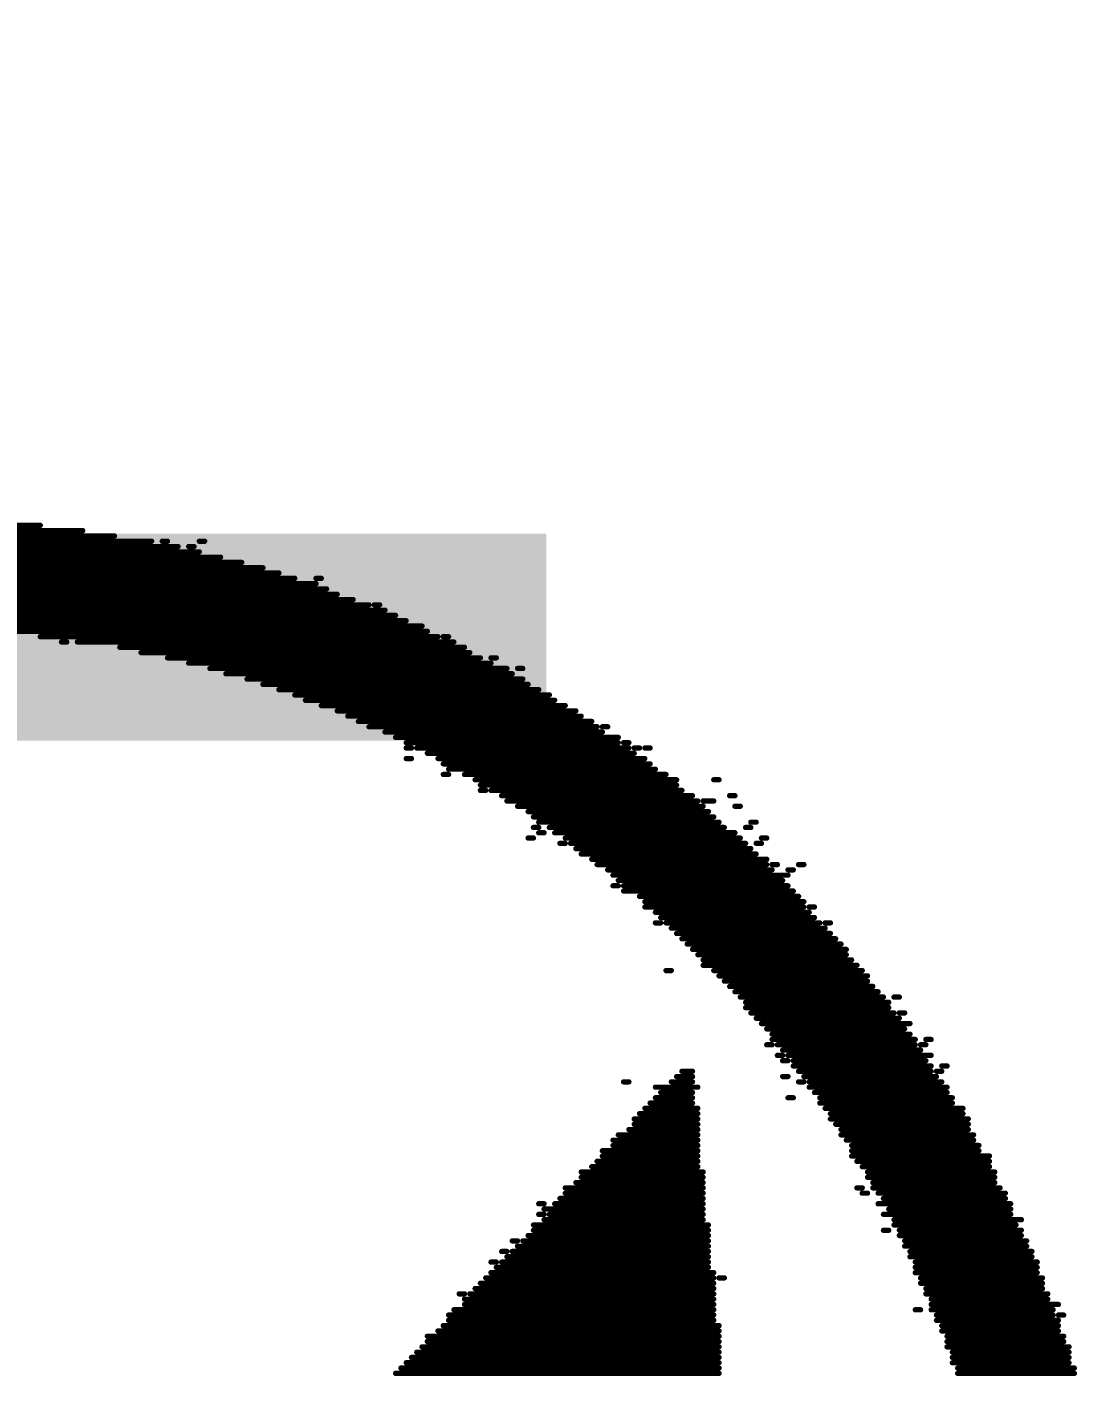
# Model space of a CAD drawing. Header units: millimetres. Extents: x -6 to 194, y -120 to 229.
# Drawn here: x 41.33 to 46.35, y 134.73 to 141.2 of the extents above; entities that cross this region are included whole.
import ezdxf

# ---------------------------------------------------------------- set-up
doc = ezdxf.new("R2010")
doc.units = ezdxf.units.MM
doc.layers.add('BottomOverlay', color=54, linetype='Continuous')
doc.layers.add('TopOverlay', color=2, linetype='Continuous')
doc.styles.add('Arial', font='', dxfattribs={"height": 0.2})
doc.styles.get('Arial').set_extended_font_data('Arial')

msp = doc.modelspace()

# ---------------------------------------------------------------- linework, layer by layer
at = {"layer": 'BottomOverlay', "const_width": 0.0254}
for points in [[(40.2209, 138.811), (41.3893, 138.811)], [(39.6875, 138.7348), (41.9227, 138.7348)], [(39.8653, 138.7602), (41.7449, 138.7602)], [(40.0177, 138.7856), (41.5925, 138.7856)], [(41.9735, 138.7348), (41.9989, 138.7348)], [(42.1513, 138.7348), (42.1767, 138.7348)], [(39.4843, 138.684), (42.1513, 138.684)], [(39.5859, 138.7094), (42.0497, 138.7094)], [(42.1005, 138.7094), (42.1259, 138.7094)], [(39.1795, 138.6078), (42.4561, 138.6078)], [(39.2557, 138.6332), (42.3545, 138.6332)], [(39.3827, 138.6586), (42.2529, 138.6586)], [(39.0017, 138.557), (42.6085, 138.557)], [(39.1033, 138.5824), (42.5323, 138.5824)], [(42.7101, 138.557), (42.7355, 138.557)], [(38.7985, 138.4808), (42.8117, 138.4808)], [(38.8747, 138.5062), (42.7609, 138.5062)], [(38.9509, 138.5316), (42.7101, 138.5316)], [(38.6715, 138.43), (42.9641, 138.43)], [(38.7477, 138.4554), (42.8879, 138.4554)], [(42.9895, 138.43), (43.0149, 138.43)], [(38.4937, 138.3538), (43.1419, 138.3538)], [(38.5445, 138.3792), (43.0911, 138.3792)], [(38.5953, 138.4046), (43.0403, 138.4046)], [(38.4175, 138.3284), (43.2181, 138.3284)], [(41.1353, 138.303), (43.2435, 138.303)], [(41.3893, 138.2776), (43.2943, 138.2776)], [(43.3197, 138.2776), (43.3451, 138.2776)], [(41.4909, 138.2522), (41.5163, 138.2522)], [(41.5671, 138.2522), (43.3705, 138.2522)], [(41.7703, 138.2268), (43.4213, 138.2268)], [(41.8719, 138.2014), (43.4467, 138.2014)], [(41.9989, 138.176), (43.4975, 138.176)], [(42.1005, 138.1506), (43.5483, 138.1506)], [(43.5483, 138.176), (43.5737, 138.176)], [(42.2021, 138.1252), (43.6245, 138.1252)], [(42.2783, 138.0998), (43.6499, 138.0998)], [(43.6753, 138.1252), (43.7007, 138.1252)], [(42.3799, 138.0744), (43.7007, 138.0744)], [(42.4561, 138.049), (43.7261, 138.049)], [(42.5323, 138.0236), (43.7769, 138.0236)], [(42.6085, 137.9982), (43.8277, 137.9982)], [(42.6593, 137.9728), (43.8531, 137.9728)], [(42.7355, 137.9474), (43.9039, 137.9474)], [(42.8117, 137.922), (43.9547, 137.922)], [(42.8625, 137.8966), (43.9801, 137.8966)], [(42.9133, 137.8712), (44.0309, 137.8712)], [(42.9641, 137.8458), (44.0563, 137.8458)], [(44.0817, 137.8458), (44.1071, 137.8458)], [(43.0403, 137.8204), (44.0817, 137.8204)], [(43.0911, 137.795), (44.1579, 137.795)], [(43.1419, 137.7696), (44.1579, 137.7696)], [(44.1833, 137.7696), (44.2087, 137.7696)], [(43.1419, 137.7442), (43.1673, 137.7442)], [(43.1927, 137.7442), (44.2087, 137.7442)], [(43.2435, 137.7188), (44.2341, 137.7188)], [(44.2341, 137.7442), (44.2595, 137.7442)], [(44.2849, 137.7442), (44.3103, 137.7442)], [(43.1419, 137.6934), (43.1673, 137.6934)], [(43.2943, 137.6934), (44.2849, 137.6934)], [(43.3197, 137.668), (44.3103, 137.668)], [(43.3451, 137.6426), (44.3357, 137.6426)], [(43.3197, 137.6172), (43.3451, 137.6172)], [(43.4213, 137.6172), (44.3865, 137.6172)], [(43.4721, 137.5918), (44.4373, 137.5918)], [(43.4975, 137.5664), (44.4373, 137.5664)], [(44.6151, 137.5918), (44.6405, 137.5918)], [(43.4975, 137.541), (43.5229, 137.541)], [(43.5483, 137.541), (44.4627, 137.541)], [(43.5991, 137.5156), (44.5135, 137.5156)], [(44.6913, 137.5156), (44.7167, 137.5156)], [(43.6245, 137.4902), (44.5389, 137.4902)], [(43.6753, 137.4648), (44.5643, 137.4648)], [(43.7261, 137.4394), (44.5897, 137.4394)], [(44.5643, 137.4902), (44.6151, 137.4902)], [(44.7167, 137.4648), (44.7421, 137.4648)], [(43.7515, 137.414), (44.6151, 137.414)], [(43.7769, 137.3886), (44.6405, 137.3886)], [(44.7929, 137.3886), (44.8183, 137.3886)], [(43.7261, 137.3124), (43.7515, 137.3124)], [(43.7515, 137.3632), (43.7769, 137.3632)], [(43.7769, 137.3378), (43.8023, 137.3378)], [(43.8277, 137.3632), (44.6659, 137.3632)], [(43.8531, 137.3378), (44.7167, 137.3378)], [(43.9039, 137.3124), (44.7421, 137.3124)], [(44.7675, 137.3632), (44.7929, 137.3632)], [(44.8437, 137.3124), (44.8691, 137.3124)], [(43.8785, 137.287), (43.9039, 137.287)], [(43.9293, 137.287), (44.7675, 137.287)], [(43.9547, 137.2616), (44.7929, 137.2616)], [(44.8183, 137.287), (44.8437, 137.287)], [(43.9801, 137.2362), (44.8183, 137.2362)], [(44.0309, 137.2108), (44.8691, 137.2108)], [(44.0563, 137.1854), (44.8691, 137.1854)], [(44.8945, 137.1854), (44.9199, 137.1854)], [(45.0215, 137.1854), (45.0469, 137.1854)], [(44.1071, 137.16), (44.8945, 137.16)], [(44.1325, 137.1346), (44.9707, 137.1346)], [(44.9707, 137.16), (44.9961, 137.16)], [(44.1325, 137.0838), (44.1579, 137.0838)], [(44.1579, 137.1092), (44.9453, 137.1092)], [(44.1833, 137.0838), (44.9707, 137.0838)], [(44.1833, 137.0584), (44.9961, 137.0584)], [(44.2595, 137.033), (45.0215, 137.033)], [(44.2849, 137.0076), (45.0469, 137.0076)], [(44.2849, 136.9822), (45.0469, 136.9822)], [(44.3357, 136.9568), (45.0723, 136.9568)], [(44.3611, 136.9314), (45.0977, 136.9314)], [(45.0723, 136.9822), (45.0977, 136.9822)], [(44.3357, 136.906), (44.3611, 136.906)], [(44.3865, 136.906), (45.1231, 136.906)], [(44.4119, 136.8806), (45.1485, 136.8806)], [(44.4373, 136.8552), (45.1739, 136.8552)], [(45.1485, 136.906), (45.1739, 136.906)], [(44.4627, 136.8298), (45.1993, 136.8298)], [(44.4881, 136.8044), (45.2247, 136.8044)], [(44.5135, 136.779), (45.2501, 136.779)], [(44.5389, 136.7536), (45.2501, 136.7536)], [(44.5643, 136.7282), (45.2755, 136.7282)], [(44.3865, 136.6774), (44.4119, 136.6774)], [(44.5643, 136.7028), (45.3009, 136.7028)], [(44.6151, 136.6774), (45.3263, 136.6774)], [(44.6405, 136.652), (45.3517, 136.652)], [(44.6659, 136.6266), (45.3517, 136.6266)], [(44.6913, 136.6012), (45.3771, 136.6012)], [(44.7167, 136.5758), (45.4025, 136.5758)], [(44.7421, 136.5504), (45.4279, 136.5504)], [(45.4787, 136.5504), (45.5041, 136.5504)], [(44.7675, 136.525), (45.4533, 136.525)], [(44.7675, 136.4996), (45.4533, 136.4996)], [(44.7929, 136.4742), (45.4787, 136.4742)], [(45.5041, 136.4742), (45.5295, 136.4742)], [(44.8183, 136.4488), (45.5041, 136.4488)], [(44.8437, 136.4234), (45.5549, 136.4234)], [(44.8691, 136.398), (45.5295, 136.398)], [(44.8945, 136.3726), (45.5549, 136.3726)], [(44.8945, 136.3472), (45.5803, 136.3472)], [(45.6311, 136.3472), (45.6565, 136.3472)], [(44.8691, 136.3218), (44.8945, 136.3218)], [(44.9199, 136.3218), (45.5803, 136.3218)], [(44.9453, 136.2964), (45.6057, 136.2964)], [(45.6057, 136.3218), (45.6311, 136.3218)], [(44.9199, 136.271), (44.9453, 136.271)], [(44.9453, 136.2456), (44.9707, 136.2456)], [(44.9707, 136.271), (45.6565, 136.271)], [(44.9961, 136.2456), (45.6311, 136.2456)], [(44.9961, 136.2202), (45.6565, 136.2202)], [(45.7073, 136.2202), (45.7327, 136.2202)], [(44.1833, 136.144), (44.2087, 136.144)], [(44.4119, 136.144), (44.5135, 136.144)], [(44.4373, 136.1694), (44.5135, 136.1694)], [(44.4627, 136.1948), (44.5135, 136.1948)], [(44.9453, 136.1694), (44.9707, 136.1694)], [(45.0215, 136.1948), (45.6565, 136.1948)], [(45.0215, 136.144), (45.0469, 136.144)], [(45.0469, 136.1694), (45.6819, 136.1694)], [(45.0723, 136.144), (45.7073, 136.144)], [(45.6819, 136.1948), (45.7073, 136.1948)], [(44.3357, 136.1186), (44.5389, 136.1186)], [(44.3611, 136.0932), (44.5135, 136.0932)], [(45.0723, 136.1186), (45.7327, 136.1186)], [(45.0977, 136.0932), (45.7327, 136.0932)], [(44.2849, 136.017), (44.5389, 136.017)], [(44.3103, 136.0424), (44.5135, 136.0424)], [(44.3357, 136.0678), (44.5135, 136.0678)], [(44.9707, 136.0678), (44.9961, 136.0678)], [(45.1231, 136.0678), (45.7581, 136.0678)], [(45.1231, 136.0424), (45.7581, 136.0424)], [(45.1485, 136.017), (45.8089, 136.017)], [(44.2341, 135.9662), (44.5389, 135.9662)], [(44.2595, 135.9916), (44.5389, 135.9916)], [(45.1739, 135.9916), (45.8089, 135.9916)], [(45.1739, 135.9662), (45.8343, 135.9662)], [(44.1579, 135.89), (44.5389, 135.89)], [(44.2087, 135.9154), (44.5389, 135.9154)], [(44.2341, 135.9408), (44.5389, 135.9408)], [(45.1993, 135.9408), (45.8343, 135.9408)], [(45.2247, 135.9154), (45.8343, 135.9154)], [(45.2247, 135.89), (45.8597, 135.89)], [(44.1325, 135.8646), (44.5389, 135.8646)], [(44.1325, 135.8392), (44.5389, 135.8392)], [(45.2501, 135.8646), (45.8597, 135.8646)], [(45.2755, 135.8392), (45.8851, 135.8392)], [(44.0563, 135.763), (44.5389, 135.763)], [(44.0817, 135.8138), (44.5389, 135.8138)], [(44.0817, 135.7884), (44.5389, 135.7884)], [(45.2755, 135.8138), (45.8851, 135.8138)], [(45.2755, 135.7884), (45.9359, 135.7884)], [(45.3009, 135.763), (45.9359, 135.763)], [(43.9801, 135.7122), (44.5643, 135.7122)], [(44.0309, 135.7376), (44.5389, 135.7376)], [(45.3263, 135.7376), (45.9359, 135.7376)], [(45.3517, 135.7122), (45.9613, 135.7122)], [(43.9039, 135.636), (44.5643, 135.636)], [(43.9547, 135.6614), (44.5643, 135.6614)], [(43.9801, 135.6868), (44.5643, 135.6868)], [(45.3009, 135.636), (45.3263, 135.636)], [(45.3517, 135.6868), (45.9613, 135.6868)], [(45.3771, 135.6614), (45.9613, 135.6614)], [(45.3771, 135.636), (45.9867, 135.636)], [(43.8785, 135.5852), (44.5643, 135.5852)], [(43.9039, 135.6106), (44.5643, 135.6106)], [(45.3263, 135.6106), (45.3517, 135.6106)], [(45.4025, 135.6106), (46.0121, 135.6106)], [(45.4279, 135.5852), (46.0121, 135.5852)], [(43.7769, 135.5598), (43.8023, 135.5598)], [(43.7769, 135.509), (43.8023, 135.509)], [(43.8023, 135.5344), (44.5643, 135.5344)], [(43.8277, 135.509), (44.5643, 135.509)], [(43.8531, 135.5598), (44.5643, 135.5598)], [(45.4025, 135.5598), (46.0375, 135.5598)], [(45.4279, 135.509), (46.0375, 135.509)], [(45.4533, 135.5344), (46.0375, 135.5344)], [(43.7515, 135.4582), (44.5897, 135.4582)], [(43.7515, 135.4328), (44.5897, 135.4328)], [(43.8023, 135.4836), (44.5643, 135.4836)], [(45.4279, 135.4328), (45.4533, 135.4328)], [(45.4787, 135.4836), (46.0883, 135.4836)], [(45.4787, 135.4582), (46.0629, 135.4582)], [(45.5041, 135.4328), (46.0883, 135.4328)], [(43.6499, 135.382), (43.6753, 135.382)], [(43.7007, 135.382), (44.5897, 135.382)], [(43.7261, 135.4074), (44.5897, 135.4074)], [(45.5041, 135.4074), (46.0883, 135.4074)], [(45.5295, 135.382), (46.1137, 135.382)], [(43.5991, 135.3312), (43.6245, 135.3312)], [(43.6245, 135.3058), (44.5897, 135.3058)], [(43.6499, 135.3312), (44.5897, 135.3312)], [(43.6753, 135.3566), (44.5897, 135.3566)], [(45.5295, 135.3566), (46.1137, 135.3566)], [(45.5549, 135.3312), (46.1391, 135.3312)], [(45.5549, 135.3058), (46.1391, 135.3058)], [(43.5483, 135.2804), (43.5737, 135.2804)], [(43.5737, 135.255), (44.5897, 135.255)], [(43.5991, 135.2804), (44.5897, 135.2804)], [(45.5803, 135.2804), (46.1645, 135.2804)], [(45.5803, 135.255), (46.1645, 135.255)], [(43.4975, 135.1788), (44.6151, 135.1788)], [(43.5229, 135.2042), (44.6151, 135.2042)], [(43.5483, 135.2296), (44.6151, 135.2296)], [(44.6405, 135.2042), (44.6659, 135.2042)], [(45.5803, 135.2296), (46.1645, 135.2296)], [(45.6057, 135.2042), (46.1899, 135.2042)], [(45.6057, 135.1788), (46.1899, 135.1788)], [(43.3959, 135.128), (43.4213, 135.128)], [(43.4467, 135.128), (44.6151, 135.128)], [(43.4721, 135.1534), (44.6151, 135.1534)], [(45.6311, 135.1534), (46.1899, 135.1534)], [(45.6311, 135.128), (46.2153, 135.128)], [(43.3705, 135.0518), (44.6151, 135.0518)], [(43.4213, 135.1026), (44.6151, 135.1026)], [(43.4213, 135.0772), (44.6151, 135.0772)], [(45.5803, 135.0518), (45.6057, 135.0518)], [(45.6565, 135.1026), (46.2153, 135.1026)], [(45.6565, 135.0772), (46.2661, 135.0772)], [(45.6565, 135.0518), (46.2407, 135.0518)], [(43.3451, 135.0264), (44.6151, 135.0264)], [(43.3451, 135.001), (44.6151, 135.001)], [(45.6819, 135.0264), (46.2407, 135.0264)], [(45.6819, 135.001), (46.2661, 135.001)], [(46.2661, 135.0264), (46.2915, 135.0264)], [(43.2435, 134.9248), (44.6405, 134.9248)], [(43.2943, 134.9502), (44.6405, 134.9502)], [(43.3197, 134.9756), (44.6405, 134.9756)], [(45.7073, 134.9756), (46.2661, 134.9756)], [(45.7073, 134.9502), (46.2661, 134.9502)], [(45.7327, 134.9248), (46.2915, 134.9248)], [(43.2181, 134.874), (44.6405, 134.874)], [(43.2435, 134.8994), (44.6405, 134.8994)], [(45.7327, 134.8994), (46.2915, 134.8994)], [(45.7327, 134.874), (46.3169, 134.874)], [(43.1419, 134.7978), (44.6405, 134.7978)], [(43.1673, 134.8232), (44.6405, 134.8232)], [(43.1927, 134.8486), (44.6405, 134.8486)], [(45.7581, 134.8486), (46.3169, 134.8486)], [(45.7581, 134.8232), (46.3169, 134.8232)], [(45.7581, 134.7978), (46.3169, 134.7978)], [(43.0911, 134.747), (44.6405, 134.747)], [(43.1165, 134.7724), (44.6405, 134.7724)], [(45.7835, 134.7724), (46.3423, 134.7724)], [(45.7835, 134.747), (46.3423, 134.747)]]:
    msp.add_lwpolyline(points, dxfattribs=at)
at = {"layer": 'BottomOverlay', "const_width": 0.0127}
for points in [[(41.383, 138.811, 1), (41.3957, 138.811, 1)], [(41.5862, 138.7856, 1), (41.5988, 138.7856, 1)], [(41.7385, 138.7602, 1), (41.7512, 138.7602, 1)], [(41.9163, 138.7348, 1), (41.929, 138.7348, 1)], [(41.9671, 138.7348, 1), (41.9798, 138.7348, 1)], [(41.9926, 138.7348, 1), (42.0052, 138.7348, 1)], [(42.1449, 138.7348, 1), (42.1576, 138.7348, 1)], [(42.1703, 138.7348, 1), (42.183, 138.7348, 1)], [(42.0433, 138.7094, 1), (42.056, 138.7094, 1)], [(42.0941, 138.7094, 1), (42.1069, 138.7094, 1)], [(42.1195, 138.7094, 1), (42.1322, 138.7094, 1)], [(42.1449, 138.684, 1), (42.1576, 138.684, 1)], [(42.2465, 138.6586, 1), (42.2593, 138.6586, 1)], [(42.3481, 138.6332, 1), (42.3608, 138.6332, 1)], [(42.4497, 138.6078, 1), (42.4624, 138.6078, 1)], [(42.5259, 138.5824, 1), (42.5386, 138.5824, 1)], [(42.6021, 138.557, 1), (42.6148, 138.557, 1)], [(42.7037, 138.557, 1), (42.7165, 138.557, 1)], [(42.7291, 138.557, 1), (42.7418, 138.557, 1)], [(42.7037, 138.5316, 1), (42.7165, 138.5316, 1)], [(42.7545, 138.5062, 1), (42.7672, 138.5062, 1)], [(42.8053, 138.4808, 1), (42.818, 138.4808, 1)], [(42.8815, 138.4554, 1), (42.8942, 138.4554, 1)], [(42.9577, 138.43, 1), (42.9704, 138.43, 1)], [(42.9831, 138.43, 1), (42.9958, 138.43, 1)], [(43.0085, 138.43, 1), (43.0213, 138.43, 1)], [(43.0339, 138.4046, 1), (43.0466, 138.4046, 1)], [(43.0847, 138.3792, 1), (43.0974, 138.3792, 1)], [(43.1356, 138.3538, 1), (43.1482, 138.3538, 1)], [(41.383, 138.2776, 1), (41.3957, 138.2776, 1)], [(43.2117, 138.3284, 1), (43.2244, 138.3284, 1)], [(43.2371, 138.303, 1), (43.2499, 138.303, 1)], [(43.288, 138.2776, 1), (43.3006, 138.2776, 1)], [(43.3133, 138.2776, 1), (43.3261, 138.2776, 1)], [(43.3387, 138.2776, 1), (43.3514, 138.2776, 1)], [(41.4845, 138.2522, 1), (41.4973, 138.2522, 1)], [(41.51, 138.2522, 1), (41.5226, 138.2522, 1)], [(41.5607, 138.2522, 1), (41.5734, 138.2522, 1)], [(41.7639, 138.2268, 1), (41.7766, 138.2268, 1)], [(43.3642, 138.2522, 1), (43.3768, 138.2522, 1)], [(43.4149, 138.2268, 1), (43.4276, 138.2268, 1)], [(41.8655, 138.2014, 1), (41.8782, 138.2014, 1)], [(41.9926, 138.176, 1), (42.0052, 138.176, 1)], [(42.0941, 138.1506, 1), (42.1069, 138.1506, 1)], [(43.4404, 138.2014, 1), (43.453, 138.2014, 1)], [(43.4911, 138.176, 1), (43.5038, 138.176, 1)], [(43.5419, 138.176, 1), (43.5547, 138.176, 1)], [(43.5419, 138.1506, 1), (43.5547, 138.1506, 1)], [(43.5673, 138.176, 1), (43.58, 138.176, 1)], [(42.1957, 138.1252, 1), (42.2084, 138.1252, 1)], [(42.2719, 138.0998, 1), (42.2846, 138.0998, 1)], [(43.6181, 138.1252, 1), (43.6309, 138.1252, 1)], [(43.6435, 138.0998, 1), (43.6562, 138.0998, 1)], [(43.669, 138.1252, 1), (43.6816, 138.1252, 1)], [(43.6944, 138.1252, 1), (43.7071, 138.1252, 1)], [(42.3735, 138.0744, 1), (42.3862, 138.0744, 1)], [(42.4497, 138.049, 1), (42.4624, 138.049, 1)], [(42.5259, 138.0236, 1), (42.5386, 138.0236, 1)], [(43.6944, 138.0744, 1), (43.7071, 138.0744, 1)], [(43.7197, 138.049, 1), (43.7324, 138.049, 1)], [(43.7705, 138.0236, 1), (43.7833, 138.0236, 1)], [(42.6021, 137.9982, 1), (42.6148, 137.9982, 1)], [(42.6529, 137.9728, 1), (42.6656, 137.9728, 1)], [(43.8214, 137.9982, 1), (43.834, 137.9982, 1)], [(43.8468, 137.9728, 1), (43.8595, 137.9728, 1)], [(42.7291, 137.9474, 1), (42.7418, 137.9474, 1)], [(42.8053, 137.922, 1), (42.818, 137.922, 1)], [(42.8561, 137.8966, 1), (42.8689, 137.8966, 1)], [(43.8976, 137.9474, 1), (43.9102, 137.9474, 1)], [(43.9483, 137.922, 1), (43.9611, 137.922, 1)], [(43.9738, 137.8966, 1), (43.9864, 137.8966, 1)], [(42.9069, 137.8712, 1), (42.9196, 137.8712, 1)], [(42.9577, 137.8458, 1), (42.9704, 137.8458, 1)], [(44.0245, 137.8712, 1), (44.0372, 137.8712, 1)], [(44.05, 137.8458, 1), (44.0626, 137.8458, 1)], [(44.0753, 137.8458, 1), (44.0881, 137.8458, 1)], [(44.1007, 137.8458, 1), (44.1135, 137.8458, 1)], [(43.0339, 137.8204, 1), (43.0466, 137.8204, 1)], [(43.0847, 137.795, 1), (43.0974, 137.795, 1)], [(43.1356, 137.7696, 1), (43.1482, 137.7696, 1)], [(44.0753, 137.8204, 1), (44.0881, 137.8204, 1)], [(44.1516, 137.795, 1), (44.1643, 137.795, 1)], [(44.1516, 137.7696, 1), (44.1643, 137.7696, 1)], [(44.1769, 137.7696, 1), (44.1896, 137.7696, 1)], [(44.2024, 137.7696, 1), (44.215, 137.7696, 1)], [(43.1356, 137.7442, 1), (43.1482, 137.7442, 1)], [(43.1609, 137.7442, 1), (43.1737, 137.7442, 1)], [(43.1863, 137.7442, 1), (43.199, 137.7442, 1)], [(43.2371, 137.7188, 1), (43.2499, 137.7188, 1)], [(44.2024, 137.7442, 1), (44.215, 137.7442, 1)], [(44.2277, 137.7442, 1), (44.2405, 137.7442, 1)], [(44.2277, 137.7188, 1), (44.2405, 137.7188, 1)], [(44.2531, 137.7442, 1), (44.2659, 137.7442, 1)], [(44.2786, 137.7442, 1), (44.2912, 137.7442, 1)], [(44.304, 137.7442, 1), (44.3167, 137.7442, 1)], [(43.1356, 137.6934, 1), (43.1482, 137.6934, 1)], [(43.1609, 137.6934, 1), (43.1737, 137.6934, 1)], [(43.288, 137.6934, 1), (43.3006, 137.6934, 1)], [(43.3133, 137.668, 1), (43.3261, 137.668, 1)], [(43.3387, 137.6426, 1), (43.3514, 137.6426, 1)], [(44.2786, 137.6934, 1), (44.2912, 137.6934, 1)], [(44.304, 137.668, 1), (44.3167, 137.668, 1)], [(44.3293, 137.6426, 1), (44.342, 137.6426, 1)], [(43.3133, 137.6172, 1), (43.3261, 137.6172, 1)], [(43.3387, 137.6172, 1), (43.3514, 137.6172, 1)], [(43.4149, 137.6172, 1), (43.4276, 137.6172, 1)], [(43.4657, 137.5918, 1), (43.4785, 137.5918, 1)], [(43.4911, 137.5664, 1), (43.5038, 137.5664, 1)], [(44.3801, 137.6172, 1), (44.3929, 137.6172, 1)], [(44.431, 137.5918, 1), (44.4436, 137.5918, 1)], [(44.431, 137.5664, 1), (44.4436, 137.5664, 1)], [(44.6088, 137.5918, 1), (44.6215, 137.5918, 1)], [(44.6341, 137.5918, 1), (44.6468, 137.5918, 1)], [(43.4911, 137.541, 1), (43.5038, 137.541, 1)], [(43.5166, 137.541, 1), (43.5292, 137.541, 1)], [(43.5419, 137.541, 1), (43.5547, 137.541, 1)], [(43.5928, 137.5156, 1), (43.6054, 137.5156, 1)], [(44.4564, 137.541, 1), (44.4691, 137.541, 1)], [(44.5072, 137.5156, 1), (44.5198, 137.5156, 1)], [(44.6849, 137.5156, 1), (44.6977, 137.5156, 1)], [(44.7103, 137.5156, 1), (44.7231, 137.5156, 1)], [(43.6181, 137.4902, 1), (43.6309, 137.4902, 1)], [(43.669, 137.4648, 1), (43.6816, 137.4648, 1)], [(43.7197, 137.4394, 1), (43.7324, 137.4394, 1)], [(44.5325, 137.4902, 1), (44.5453, 137.4902, 1)], [(44.5579, 137.4902, 1), (44.5707, 137.4902, 1)], [(44.5579, 137.4648, 1), (44.5707, 137.4648, 1)], [(44.5834, 137.4394, 1), (44.596, 137.4394, 1)], [(44.6088, 137.4902, 1), (44.6215, 137.4902, 1)], [(44.7103, 137.4648, 1), (44.7231, 137.4648, 1)], [(44.7358, 137.4648, 1), (44.7484, 137.4648, 1)], [(43.7452, 137.414, 1), (43.7578, 137.414, 1)], [(43.7705, 137.3886, 1), (43.7833, 137.3886, 1)], [(44.6088, 137.414, 1), (44.6215, 137.414, 1)], [(44.6341, 137.3886, 1), (44.6468, 137.3886, 1)], [(44.7865, 137.3886, 1), (44.7992, 137.3886, 1)], [(44.812, 137.3886, 1), (44.8246, 137.3886, 1)], [(43.7197, 137.3124, 1), (43.7324, 137.3124, 1)], [(43.7452, 137.3632, 1), (43.7578, 137.3632, 1)], [(43.7452, 137.3124, 1), (43.7578, 137.3124, 1)], [(43.7705, 137.3632, 1), (43.7833, 137.3632, 1)], [(43.7705, 137.3378, 1), (43.7833, 137.3378, 1)], [(43.7959, 137.3378, 1), (43.8087, 137.3378, 1)], [(43.8214, 137.3632, 1), (43.834, 137.3632, 1)], [(43.8468, 137.3378, 1), (43.8595, 137.3378, 1)], [(43.8976, 137.3124, 1), (43.9102, 137.3124, 1)], [(44.6596, 137.3632, 1), (44.6722, 137.3632, 1)], [(44.7103, 137.3378, 1), (44.7231, 137.3378, 1)], [(44.7358, 137.3124, 1), (44.7484, 137.3124, 1)], [(44.7612, 137.3632, 1), (44.7739, 137.3632, 1)], [(44.7865, 137.3632, 1), (44.7992, 137.3632, 1)], [(44.8373, 137.3124, 1), (44.8501, 137.3124, 1)], [(44.8627, 137.3124, 1), (44.8755, 137.3124, 1)], [(43.8721, 137.287, 1), (43.8848, 137.287, 1)], [(43.8976, 137.287, 1), (43.9102, 137.287, 1)], [(43.9229, 137.287, 1), (43.9357, 137.287, 1)], [(43.9483, 137.2616, 1), (43.9611, 137.2616, 1)], [(44.7612, 137.287, 1), (44.7739, 137.287, 1)], [(44.7865, 137.2616, 1), (44.7992, 137.2616, 1)], [(44.812, 137.287, 1), (44.8246, 137.287, 1)], [(44.8373, 137.287, 1), (44.8501, 137.287, 1)], [(43.9738, 137.2362, 1), (43.9864, 137.2362, 1)], [(44.0245, 137.2108, 1), (44.0372, 137.2108, 1)], [(44.05, 137.1854, 1), (44.0626, 137.1854, 1)], [(44.812, 137.2362, 1), (44.8246, 137.2362, 1)], [(44.8627, 137.2108, 1), (44.8755, 137.2108, 1)], [(44.8627, 137.1854, 1), (44.8755, 137.1854, 1)], [(44.8882, 137.1854, 1), (44.9008, 137.1854, 1)], [(44.9136, 137.1854, 1), (44.9263, 137.1854, 1)], [(45.0151, 137.1854, 1), (45.0279, 137.1854, 1)], [(45.0406, 137.1854, 1), (45.0532, 137.1854, 1)], [(44.1007, 137.16, 1), (44.1135, 137.16, 1)], [(44.1262, 137.1346, 1), (44.1388, 137.1346, 1)], [(44.8882, 137.16, 1), (44.9008, 137.16, 1)], [(44.9644, 137.16, 1), (44.977, 137.16, 1)], [(44.9644, 137.1346, 1), (44.977, 137.1346, 1)], [(44.9898, 137.16, 1), (45.0025, 137.16, 1)], [(44.1262, 137.0838, 1), (44.1388, 137.0838, 1)], [(44.1516, 137.1092, 1), (44.1643, 137.1092, 1)], [(44.1516, 137.0838, 1), (44.1643, 137.0838, 1)], [(44.1769, 137.0838, 1), (44.1896, 137.0838, 1)], [(44.1769, 137.0584, 1), (44.1896, 137.0584, 1)], [(44.9389, 137.1092, 1), (44.9516, 137.1092, 1)], [(44.9644, 137.0838, 1), (44.977, 137.0838, 1)], [(44.9898, 137.0584, 1), (45.0025, 137.0584, 1)], [(44.2531, 137.033, 1), (44.2659, 137.033, 1)], [(44.2786, 137.0076, 1), (44.2912, 137.0076, 1)], [(45.0151, 137.033, 1), (45.0279, 137.033, 1)], [(45.0406, 137.0076, 1), (45.0532, 137.0076, 1)], [(44.2786, 136.9822, 1), (44.2912, 136.9822, 1)], [(44.3293, 136.9568, 1), (44.342, 136.9568, 1)], [(44.3548, 136.9314, 1), (44.3674, 136.9314, 1)], [(45.0406, 136.9822, 1), (45.0532, 136.9822, 1)], [(45.066, 136.9822, 1), (45.0787, 136.9822, 1)], [(45.066, 136.9568, 1), (45.0787, 136.9568, 1)], [(45.0913, 136.9822, 1), (45.104, 136.9822, 1)], [(45.0913, 136.9314, 1), (45.104, 136.9314, 1)], [(44.3293, 136.906, 1), (44.342, 136.906, 1)], [(44.3548, 136.906, 1), (44.3674, 136.906, 1)], [(44.3801, 136.906, 1), (44.3929, 136.906, 1)], [(44.4055, 136.8806, 1), (44.4183, 136.8806, 1)], [(44.431, 136.8552, 1), (44.4436, 136.8552, 1)], [(45.1168, 136.906, 1), (45.1294, 136.906, 1)], [(45.1422, 136.906, 1), (45.1549, 136.906, 1)], [(45.1422, 136.8806, 1), (45.1549, 136.8806, 1)], [(45.1675, 136.906, 1), (45.1803, 136.906, 1)], [(45.1675, 136.8552, 1), (45.1803, 136.8552, 1)], [(44.4564, 136.8298, 1), (44.4691, 136.8298, 1)], [(44.4817, 136.8044, 1), (44.4944, 136.8044, 1)], [(45.193, 136.8298, 1), (45.2056, 136.8298, 1)], [(45.2184, 136.8044, 1), (45.2311, 136.8044, 1)], [(44.5072, 136.779, 1), (44.5198, 136.779, 1)], [(44.5325, 136.7536, 1), (44.5453, 136.7536, 1)], [(44.5579, 136.7282, 1), (44.5707, 136.7282, 1)], [(45.2437, 136.779, 1), (45.2564, 136.779, 1)], [(45.2437, 136.7536, 1), (45.2564, 136.7536, 1)], [(45.2692, 136.7282, 1), (45.2818, 136.7282, 1)], [(44.3801, 136.6774, 1), (44.3929, 136.6774, 1)], [(44.4055, 136.6774, 1), (44.4183, 136.6774, 1)], [(44.5579, 136.7028, 1), (44.5707, 136.7028, 1)], [(44.6088, 136.6774, 1), (44.6215, 136.6774, 1)], [(45.2946, 136.7028, 1), (45.3073, 136.7028, 1)], [(45.3199, 136.6774, 1), (45.3327, 136.6774, 1)], [(44.6341, 136.652, 1), (44.6468, 136.652, 1)], [(44.6596, 136.6266, 1), (44.6722, 136.6266, 1)], [(44.6849, 136.6012, 1), (44.6977, 136.6012, 1)], [(45.3454, 136.652, 1), (45.358, 136.652, 1)], [(45.3454, 136.6266, 1), (45.358, 136.6266, 1)], [(45.3707, 136.6012, 1), (45.3835, 136.6012, 1)], [(44.7103, 136.5758, 1), (44.7231, 136.5758, 1)], [(44.7358, 136.5504, 1), (44.7484, 136.5504, 1)], [(45.3961, 136.5758, 1), (45.4088, 136.5758, 1)], [(45.4216, 136.5504, 1), (45.4342, 136.5504, 1)], [(45.4723, 136.5504, 1), (45.4851, 136.5504, 1)], [(45.4978, 136.5504, 1), (45.5104, 136.5504, 1)], [(44.7612, 136.525, 1), (44.7739, 136.525, 1)], [(44.7612, 136.4996, 1), (44.7739, 136.4996, 1)], [(44.7865, 136.4742, 1), (44.7992, 136.4742, 1)], [(45.447, 136.525, 1), (45.4597, 136.525, 1)], [(45.447, 136.4996, 1), (45.4597, 136.4996, 1)], [(45.4723, 136.4742, 1), (45.4851, 136.4742, 1)], [(45.4978, 136.4742, 1), (45.5104, 136.4742, 1)], [(45.5231, 136.4742, 1), (45.5359, 136.4742, 1)], [(44.812, 136.4488, 1), (44.8246, 136.4488, 1)], [(44.8373, 136.4234, 1), (44.8501, 136.4234, 1)], [(45.4978, 136.4488, 1), (45.5104, 136.4488, 1)], [(45.5485, 136.4234, 1), (45.5612, 136.4234, 1)], [(44.8627, 136.398, 1), (44.8755, 136.398, 1)], [(44.8882, 136.3726, 1), (44.9008, 136.3726, 1)], [(44.8882, 136.3472, 1), (44.9008, 136.3472, 1)], [(45.5231, 136.398, 1), (45.5359, 136.398, 1)], [(45.5485, 136.3726, 1), (45.5612, 136.3726, 1)], [(45.574, 136.3472, 1), (45.5866, 136.3472, 1)], [(45.6247, 136.3472, 1), (45.6375, 136.3472, 1)], [(45.6501, 136.3472, 1), (45.6628, 136.3472, 1)], [(44.8627, 136.3218, 1), (44.8755, 136.3218, 1)], [(44.8882, 136.3218, 1), (44.9008, 136.3218, 1)], [(44.9136, 136.3218, 1), (44.9263, 136.3218, 1)], [(44.9389, 136.2964, 1), (44.9516, 136.2964, 1)], [(45.574, 136.3218, 1), (45.5866, 136.3218, 1)], [(45.5994, 136.3218, 1), (45.6121, 136.3218, 1)], [(45.5994, 136.2964, 1), (45.6121, 136.2964, 1)], [(45.6247, 136.3218, 1), (45.6375, 136.3218, 1)], [(44.9136, 136.271, 1), (44.9263, 136.271, 1)], [(44.9389, 136.271, 1), (44.9516, 136.271, 1)], [(44.9389, 136.2456, 1), (44.9516, 136.2456, 1)], [(44.9644, 136.271, 1), (44.977, 136.271, 1)], [(44.9644, 136.2456, 1), (44.977, 136.2456, 1)], [(44.9898, 136.2456, 1), (45.0025, 136.2456, 1)], [(44.9898, 136.2202, 1), (45.0025, 136.2202, 1)], [(45.6247, 136.2456, 1), (45.6375, 136.2456, 1)], [(45.6501, 136.271, 1), (45.6628, 136.271, 1)], [(45.6501, 136.2202, 1), (45.6628, 136.2202, 1)], [(45.7009, 136.2202, 1), (45.7136, 136.2202, 1)], [(45.7263, 136.2202, 1), (45.739, 136.2202, 1)], [(44.1769, 136.144, 1), (44.1896, 136.144, 1)], [(44.2024, 136.144, 1), (44.215, 136.144, 1)], [(44.4055, 136.144, 1), (44.4183, 136.144, 1)], [(44.431, 136.1694, 1), (44.4436, 136.1694, 1)], [(44.4564, 136.1948, 1), (44.4691, 136.1948, 1)], [(44.5072, 136.1948, 1), (44.5198, 136.1948, 1)], [(44.5072, 136.1694, 1), (44.5198, 136.1694, 1)], [(44.5072, 136.144, 1), (44.5198, 136.144, 1)], [(44.9389, 136.1694, 1), (44.9516, 136.1694, 1)], [(44.9644, 136.1694, 1), (44.977, 136.1694, 1)], [(45.0151, 136.1948, 1), (45.0279, 136.1948, 1)], [(45.0151, 136.144, 1), (45.0279, 136.144, 1)], [(45.0406, 136.1694, 1), (45.0532, 136.1694, 1)], [(45.0406, 136.144, 1), (45.0532, 136.144, 1)], [(45.066, 136.144, 1), (45.0787, 136.144, 1)], [(45.6501, 136.1948, 1), (45.6628, 136.1948, 1)], [(45.6755, 136.1948, 1), (45.6882, 136.1948, 1)], [(45.6755, 136.1694, 1), (45.6882, 136.1694, 1)], [(45.7009, 136.1948, 1), (45.7136, 136.1948, 1)], [(45.7009, 136.144, 1), (45.7136, 136.144, 1)], [(44.3293, 136.1186, 1), (44.342, 136.1186, 1)], [(44.3548, 136.0932, 1), (44.3674, 136.0932, 1)], [(44.5072, 136.0932, 1), (44.5198, 136.0932, 1)], [(44.5325, 136.1186, 1), (44.5453, 136.1186, 1)], [(45.066, 136.1186, 1), (45.0787, 136.1186, 1)], [(45.0913, 136.0932, 1), (45.104, 136.0932, 1)], [(45.7263, 136.1186, 1), (45.739, 136.1186, 1)], [(45.7263, 136.0932, 1), (45.739, 136.0932, 1)], [(44.2786, 136.017, 1), (44.2912, 136.017, 1)], [(44.304, 136.0424, 1), (44.3167, 136.0424, 1)], [(44.3293, 136.0678, 1), (44.342, 136.0678, 1)], [(44.5072, 136.0678, 1), (44.5198, 136.0678, 1)], [(44.5072, 136.0424, 1), (44.5198, 136.0424, 1)], [(44.5325, 136.017, 1), (44.5453, 136.017, 1)], [(44.9644, 136.0678, 1), (44.977, 136.0678, 1)], [(44.9898, 136.0678, 1), (45.0025, 136.0678, 1)], [(45.1168, 136.0678, 1), (45.1294, 136.0678, 1)], [(45.1168, 136.0424, 1), (45.1294, 136.0424, 1)], [(45.1422, 136.017, 1), (45.1549, 136.017, 1)], [(45.7518, 136.0678, 1), (45.7644, 136.0678, 1)], [(45.7518, 136.0424, 1), (45.7644, 136.0424, 1)], [(45.8025, 136.017, 1), (45.8152, 136.017, 1)], [(44.2277, 135.9662, 1), (44.2405, 135.9662, 1)], [(44.2531, 135.9916, 1), (44.2659, 135.9916, 1)], [(44.5325, 135.9916, 1), (44.5453, 135.9916, 1)], [(44.5325, 135.9662, 1), (44.5453, 135.9662, 1)], [(45.1675, 135.9916, 1), (45.1803, 135.9916, 1)], [(45.1675, 135.9662, 1), (45.1803, 135.9662, 1)], [(45.8025, 135.9916, 1), (45.8152, 135.9916, 1)], [(45.8279, 135.9662, 1), (45.8406, 135.9662, 1)], [(44.1516, 135.89, 1), (44.1643, 135.89, 1)], [(44.2024, 135.9154, 1), (44.215, 135.9154, 1)], [(44.2277, 135.9408, 1), (44.2405, 135.9408, 1)], [(44.5325, 135.9408, 1), (44.5453, 135.9408, 1)], [(44.5325, 135.9154, 1), (44.5453, 135.9154, 1)], [(44.5325, 135.89, 1), (44.5453, 135.89, 1)], [(45.193, 135.9408, 1), (45.2056, 135.9408, 1)], [(45.2184, 135.9154, 1), (45.2311, 135.9154, 1)], [(45.2184, 135.89, 1), (45.2311, 135.89, 1)], [(45.8279, 135.9408, 1), (45.8406, 135.9408, 1)], [(45.8279, 135.9154, 1), (45.8406, 135.9154, 1)], [(45.8533, 135.89, 1), (45.866, 135.89, 1)], [(44.1262, 135.8646, 1), (44.1388, 135.8646, 1)], [(44.1262, 135.8392, 1), (44.1388, 135.8392, 1)], [(44.5325, 135.8646, 1), (44.5453, 135.8646, 1)], [(44.5325, 135.8392, 1), (44.5453, 135.8392, 1)], [(45.2437, 135.8646, 1), (45.2564, 135.8646, 1)], [(45.2692, 135.8392, 1), (45.2818, 135.8392, 1)], [(45.8533, 135.8646, 1), (45.866, 135.8646, 1)], [(45.8787, 135.8392, 1), (45.8914, 135.8392, 1)], [(44.05, 135.763, 1), (44.0626, 135.763, 1)], [(44.0753, 135.8138, 1), (44.0881, 135.8138, 1)], [(44.0753, 135.7884, 1), (44.0881, 135.7884, 1)], [(44.5325, 135.8138, 1), (44.5453, 135.8138, 1)], [(44.5325, 135.7884, 1), (44.5453, 135.7884, 1)], [(44.5325, 135.763, 1), (44.5453, 135.763, 1)], [(45.2692, 135.8138, 1), (45.2818, 135.8138, 1)], [(45.2692, 135.7884, 1), (45.2818, 135.7884, 1)], [(45.2946, 135.763, 1), (45.3073, 135.763, 1)], [(45.8787, 135.8138, 1), (45.8914, 135.8138, 1)], [(45.9295, 135.7884, 1), (45.9423, 135.7884, 1)], [(45.9295, 135.763, 1), (45.9423, 135.763, 1)], [(43.9738, 135.7122, 1), (43.9864, 135.7122, 1)], [(44.0245, 135.7376, 1), (44.0372, 135.7376, 1)], [(44.5325, 135.7376, 1), (44.5453, 135.7376, 1)], [(44.5579, 135.7122, 1), (44.5707, 135.7122, 1)], [(45.3199, 135.7376, 1), (45.3327, 135.7376, 1)], [(45.3454, 135.7122, 1), (45.358, 135.7122, 1)], [(45.9295, 135.7376, 1), (45.9423, 135.7376, 1)], [(45.9549, 135.7122, 1), (45.9676, 135.7122, 1)], [(43.8976, 135.636, 1), (43.9102, 135.636, 1)], [(43.9483, 135.6614, 1), (43.9611, 135.6614, 1)], [(43.9738, 135.6868, 1), (43.9864, 135.6868, 1)], [(44.5579, 135.6868, 1), (44.5707, 135.6868, 1)], [(44.5579, 135.6614, 1), (44.5707, 135.6614, 1)], [(44.5579, 135.636, 1), (44.5707, 135.636, 1)], [(45.2946, 135.636, 1), (45.3073, 135.636, 1)], [(45.3199, 135.636, 1), (45.3327, 135.636, 1)], [(45.3454, 135.6868, 1), (45.358, 135.6868, 1)], [(45.3707, 135.6614, 1), (45.3835, 135.6614, 1)], [(45.3707, 135.636, 1), (45.3835, 135.636, 1)], [(45.9549, 135.6868, 1), (45.9676, 135.6868, 1)], [(45.9549, 135.6614, 1), (45.9676, 135.6614, 1)], [(45.9803, 135.636, 1), (45.993, 135.636, 1)], [(43.8721, 135.5852, 1), (43.8848, 135.5852, 1)], [(43.8976, 135.6106, 1), (43.9102, 135.6106, 1)], [(44.5579, 135.6106, 1), (44.5707, 135.6106, 1)], [(44.5579, 135.5852, 1), (44.5707, 135.5852, 1)], [(45.3199, 135.6106, 1), (45.3327, 135.6106, 1)], [(45.3454, 135.6106, 1), (45.358, 135.6106, 1)], [(45.3961, 135.6106, 1), (45.4088, 135.6106, 1)], [(45.4216, 135.5852, 1), (45.4342, 135.5852, 1)], [(46.0057, 135.6106, 1), (46.0184, 135.6106, 1)], [(46.0057, 135.5852, 1), (46.0184, 135.5852, 1)], [(43.7705, 135.5598, 1), (43.7833, 135.5598, 1)], [(43.7705, 135.509, 1), (43.7833, 135.509, 1)], [(43.7959, 135.5598, 1), (43.8087, 135.5598, 1)], [(43.7959, 135.5344, 1), (43.8087, 135.5344, 1)], [(43.7959, 135.509, 1), (43.8087, 135.509, 1)], [(43.8214, 135.509, 1), (43.834, 135.509, 1)], [(43.8468, 135.5598, 1), (43.8595, 135.5598, 1)], [(44.5579, 135.5598, 1), (44.5707, 135.5598, 1)], [(44.5579, 135.5344, 1), (44.5707, 135.5344, 1)], [(44.5579, 135.509, 1), (44.5707, 135.509, 1)], [(45.3961, 135.5598, 1), (45.4088, 135.5598, 1)], [(45.4216, 135.509, 1), (45.4342, 135.509, 1)], [(45.447, 135.5344, 1), (45.4597, 135.5344, 1)], [(46.0311, 135.5598, 1), (46.0438, 135.5598, 1)], [(46.0311, 135.5344, 1), (46.0438, 135.5344, 1)], [(46.0311, 135.509, 1), (46.0438, 135.509, 1)], [(43.7452, 135.4582, 1), (43.7578, 135.4582, 1)], [(43.7452, 135.4328, 1), (43.7578, 135.4328, 1)], [(43.7959, 135.4836, 1), (43.8087, 135.4836, 1)], [(44.5579, 135.4836, 1), (44.5707, 135.4836, 1)], [(44.5834, 135.4582, 1), (44.596, 135.4582, 1)], [(44.5834, 135.4328, 1), (44.596, 135.4328, 1)], [(45.4216, 135.4328, 1), (45.4342, 135.4328, 1)], [(45.447, 135.4328, 1), (45.4597, 135.4328, 1)], [(45.4723, 135.4836, 1), (45.4851, 135.4836, 1)], [(45.4723, 135.4582, 1), (45.4851, 135.4582, 1)], [(45.4978, 135.4328, 1), (45.5104, 135.4328, 1)], [(46.0566, 135.4582, 1), (46.0692, 135.4582, 1)], [(46.0819, 135.4836, 1), (46.0947, 135.4836, 1)], [(46.0819, 135.4328, 1), (46.0947, 135.4328, 1)], [(43.6435, 135.382, 1), (43.6562, 135.382, 1)], [(43.669, 135.382, 1), (43.6816, 135.382, 1)], [(43.6944, 135.382, 1), (43.7071, 135.382, 1)], [(43.7197, 135.4074, 1), (43.7324, 135.4074, 1)], [(44.5834, 135.4074, 1), (44.596, 135.4074, 1)], [(44.5834, 135.382, 1), (44.596, 135.382, 1)], [(45.4978, 135.4074, 1), (45.5104, 135.4074, 1)], [(45.5231, 135.382, 1), (45.5359, 135.382, 1)], [(46.0819, 135.4074, 1), (46.0947, 135.4074, 1)], [(46.1073, 135.382, 1), (46.12, 135.382, 1)], [(43.5928, 135.3312, 1), (43.6054, 135.3312, 1)], [(43.6181, 135.3312, 1), (43.6309, 135.3312, 1)], [(43.6181, 135.3058, 1), (43.6309, 135.3058, 1)], [(43.6435, 135.3312, 1), (43.6562, 135.3312, 1)], [(43.669, 135.3566, 1), (43.6816, 135.3566, 1)], [(44.5834, 135.3566, 1), (44.596, 135.3566, 1)], [(44.5834, 135.3312, 1), (44.596, 135.3312, 1)], [(44.5834, 135.3058, 1), (44.596, 135.3058, 1)], [(45.5231, 135.3566, 1), (45.5359, 135.3566, 1)], [(45.5485, 135.3312, 1), (45.5612, 135.3312, 1)], [(45.5485, 135.3058, 1), (45.5612, 135.3058, 1)], [(46.1073, 135.3566, 1), (46.12, 135.3566, 1)], [(46.1327, 135.3312, 1), (46.1454, 135.3312, 1)], [(46.1327, 135.3058, 1), (46.1454, 135.3058, 1)], [(43.5419, 135.2804, 1), (43.5547, 135.2804, 1)], [(43.5673, 135.2804, 1), (43.58, 135.2804, 1)], [(43.5673, 135.255, 1), (43.58, 135.255, 1)], [(43.5928, 135.2804, 1), (43.6054, 135.2804, 1)], [(44.5834, 135.2804, 1), (44.596, 135.2804, 1)], [(44.5834, 135.255, 1), (44.596, 135.255, 1)], [(45.574, 135.2804, 1), (45.5866, 135.2804, 1)], [(45.574, 135.255, 1), (45.5866, 135.255, 1)], [(46.1581, 135.2804, 1), (46.1708, 135.2804, 1)], [(46.1581, 135.255, 1), (46.1708, 135.255, 1)], [(43.4911, 135.1788, 1), (43.5038, 135.1788, 1)], [(43.5166, 135.2042, 1), (43.5292, 135.2042, 1)], [(43.5419, 135.2296, 1), (43.5547, 135.2296, 1)], [(44.6088, 135.2296, 1), (44.6215, 135.2296, 1)], [(44.6088, 135.2042, 1), (44.6215, 135.2042, 1)], [(44.6088, 135.1788, 1), (44.6215, 135.1788, 1)], [(44.6341, 135.2042, 1), (44.6468, 135.2042, 1)], [(44.6596, 135.2042, 1), (44.6722, 135.2042, 1)], [(45.574, 135.2296, 1), (45.5866, 135.2296, 1)], [(45.5994, 135.2042, 1), (45.6121, 135.2042, 1)], [(45.5994, 135.1788, 1), (45.6121, 135.1788, 1)], [(46.1581, 135.2296, 1), (46.1708, 135.2296, 1)], [(46.1835, 135.2042, 1), (46.1962, 135.2042, 1)], [(46.1835, 135.1788, 1), (46.1962, 135.1788, 1)], [(43.3895, 135.128, 1), (43.4023, 135.128, 1)], [(43.4149, 135.128, 1), (43.4276, 135.128, 1)], [(43.4404, 135.128, 1), (43.453, 135.128, 1)], [(43.4657, 135.1534, 1), (43.4785, 135.1534, 1)], [(44.6088, 135.1534, 1), (44.6215, 135.1534, 1)], [(44.6088, 135.128, 1), (44.6215, 135.128, 1)], [(45.6247, 135.1534, 1), (45.6375, 135.1534, 1)], [(45.6247, 135.128, 1), (45.6375, 135.128, 1)], [(46.1835, 135.1534, 1), (46.1962, 135.1534, 1)], [(46.209, 135.128, 1), (46.2216, 135.128, 1)], [(43.3642, 135.0518, 1), (43.3768, 135.0518, 1)], [(43.4149, 135.1026, 1), (43.4276, 135.1026, 1)], [(43.4149, 135.0772, 1), (43.4276, 135.0772, 1)], [(44.6088, 135.1026, 1), (44.6215, 135.1026, 1)], [(44.6088, 135.0772, 1), (44.6215, 135.0772, 1)], [(44.6088, 135.0518, 1), (44.6215, 135.0518, 1)], [(45.574, 135.0518, 1), (45.5866, 135.0518, 1)], [(45.5994, 135.0518, 1), (45.6121, 135.0518, 1)], [(45.6501, 135.1026, 1), (45.6628, 135.1026, 1)], [(45.6501, 135.0772, 1), (45.6628, 135.0772, 1)], [(45.6501, 135.0518, 1), (45.6628, 135.0518, 1)], [(46.209, 135.1026, 1), (46.2216, 135.1026, 1)], [(46.2343, 135.0518, 1), (46.2471, 135.0518, 1)], [(46.2597, 135.0772, 1), (46.2724, 135.0772, 1)], [(43.3387, 135.0264, 1), (43.3514, 135.0264, 1)], [(43.3387, 135.001, 1), (43.3514, 135.001, 1)], [(44.6088, 135.0264, 1), (44.6215, 135.0264, 1)], [(44.6088, 135.001, 1), (44.6215, 135.001, 1)], [(45.6755, 135.0264, 1), (45.6882, 135.0264, 1)], [(45.6755, 135.001, 1), (45.6882, 135.001, 1)], [(46.2343, 135.0264, 1), (46.2471, 135.0264, 1)], [(46.2597, 135.0264, 1), (46.2724, 135.0264, 1)], [(46.2597, 135.001, 1), (46.2724, 135.001, 1)], [(46.2851, 135.0264, 1), (46.2978, 135.0264, 1)], [(43.2371, 134.9248, 1), (43.2499, 134.9248, 1)], [(43.288, 134.9502, 1), (43.3006, 134.9502, 1)], [(43.3133, 134.9756, 1), (43.3261, 134.9756, 1)], [(44.6341, 134.9756, 1), (44.6468, 134.9756, 1)], [(44.6341, 134.9502, 1), (44.6468, 134.9502, 1)], [(44.6341, 134.9248, 1), (44.6468, 134.9248, 1)], [(45.7009, 134.9756, 1), (45.7136, 134.9756, 1)], [(45.7009, 134.9502, 1), (45.7136, 134.9502, 1)], [(45.7263, 134.9248, 1), (45.739, 134.9248, 1)], [(46.2597, 134.9756, 1), (46.2724, 134.9756, 1)], [(46.2597, 134.9502, 1), (46.2724, 134.9502, 1)], [(46.2851, 134.9248, 1), (46.2978, 134.9248, 1)], [(43.2117, 134.874, 1), (43.2244, 134.874, 1)], [(43.2371, 134.8994, 1), (43.2499, 134.8994, 1)], [(44.6341, 134.8994, 1), (44.6468, 134.8994, 1)], [(44.6341, 134.874, 1), (44.6468, 134.874, 1)], [(45.7263, 134.8994, 1), (45.739, 134.8994, 1)], [(45.7263, 134.874, 1), (45.739, 134.874, 1)], [(46.2851, 134.8994, 1), (46.2978, 134.8994, 1)], [(46.3105, 134.874, 1), (46.3232, 134.874, 1)], [(43.1356, 134.7978, 1), (43.1482, 134.7978, 1)], [(43.1609, 134.8232, 1), (43.1737, 134.8232, 1)], [(43.1863, 134.8486, 1), (43.199, 134.8486, 1)], [(44.6341, 134.8486, 1), (44.6468, 134.8486, 1)], [(44.6341, 134.8232, 1), (44.6468, 134.8232, 1)], [(44.6341, 134.7978, 1), (44.6468, 134.7978, 1)], [(45.7518, 134.8486, 1), (45.7644, 134.8486, 1)], [(45.7518, 134.8232, 1), (45.7644, 134.8232, 1)], [(45.7518, 134.7978, 1), (45.7644, 134.7978, 1)], [(46.3105, 134.8486, 1), (46.3232, 134.8486, 1)], [(46.3105, 134.8232, 1), (46.3232, 134.8232, 1)], [(46.3105, 134.7978, 1), (46.3232, 134.7978, 1)], [(43.0847, 134.747, 1), (43.0974, 134.747, 1)], [(43.1101, 134.7724, 1), (43.1228, 134.7724, 1)], [(44.6341, 134.7724, 1), (44.6468, 134.7724, 1)], [(44.6341, 134.747, 1), (44.6468, 134.747, 1)], [(45.7771, 134.7724, 1), (45.7899, 134.7724, 1)], [(45.7771, 134.747, 1), (45.7899, 134.747, 1)], [(46.3359, 134.7724, 1), (46.3486, 134.7724, 1)], [(46.3359, 134.747, 1), (46.3486, 134.747, 1)]]:
    msp.add_lwpolyline(points, format="xyb", close=True, dxfattribs=at)

# ---------------------------------------------------------------- texts
at = {"layer": 'TopOverlay', "style": 'Arial'}
msp.add_text('PLACE BATTERY HERE', height=7.62, rotation=90, dxfattribs=at).set_placement((43.8132, 46.9996))

doc.saveas('drawing.dxf')
